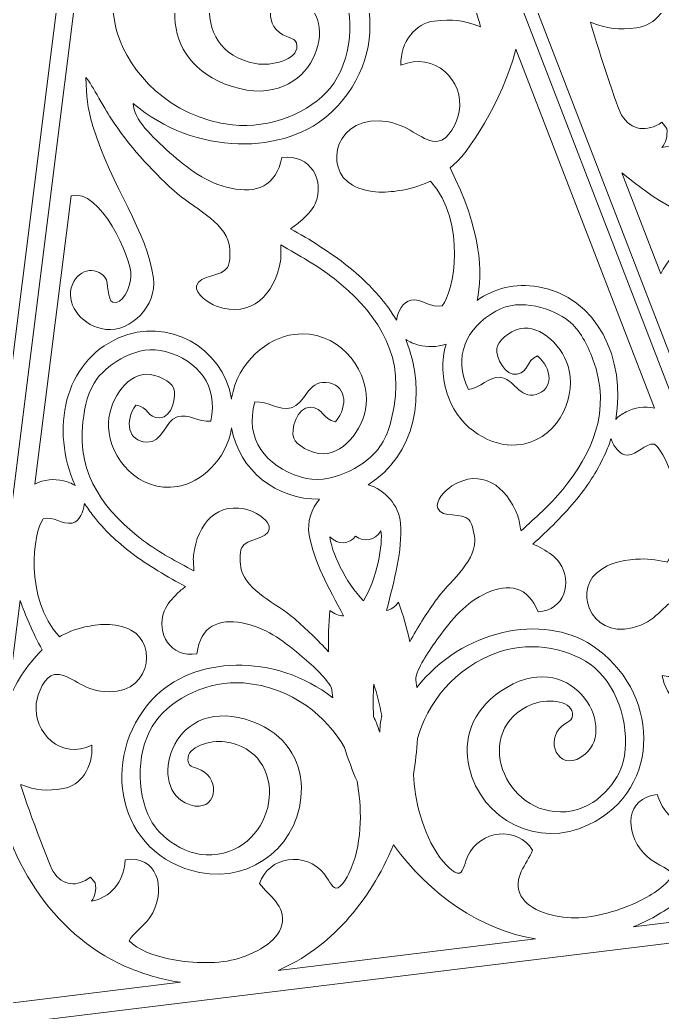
# Model space of a CAD drawing. Header units: millimetres. Extents: x -450 to 450, y -635 to 635.
# Drawn here: x 118.2 to 212, y -331.8 to -186.8 of the extents above; entities that cross this region are included whole.
import ezdxf

# ---------------------------------------------------------------- set-up
doc = ezdxf.new("R2010")
doc.units = ezdxf.units.MM
doc.header["$MEASUREMENT"] = 0
doc.layers.add('Camada 1', color=7, linetype='Continuous')

msp = doc.modelspace()

# ---------------------------------------------------------------- linework, layer by layer
at = {"layer": 'Camada 1', "color": 250, "lineweight": 20}
for points, knots in [([(106.8318, -317.8333), (106.8318, -317.8333), (141.7092, -40.1801), (141.7092, -40.1801), (141.7092, -40.1801), (141.7092, -40.1801), (6.066, -56.7701), (6.066, -56.7701), (6.066, -56.7701), (6.066, -56.7701), (106.8318, -317.8333), (106.8318, -317.8333)], [0, 0, 0, 0, 0.25, 0.25, 0.25, 0.25, 0.5, 0.5, 0.5, 0.5, 1, 1, 1, 1]), ([(244.8996, -317.8333), (244.8996, -317.8333), (279.777, -40.1801), (279.777, -40.1801), (279.777, -40.1801), (279.777, -40.1801), (144.1338, -56.7701), (144.1338, -56.7701), (144.1338, -56.7701), (144.1338, -56.7701), (244.8996, -317.8333), (244.8996, -317.8333)], [0, 0, 0, 0, 0.25, 0.25, 0.25, 0.25, 0.5, 0.5, 0.5, 0.5, 1, 1, 1, 1]), ([(142.1486, -57.0129), (142.1486, -57.0129), (107.2712, -334.6661), (107.2712, -334.6661), (107.2712, -334.6661), (107.2712, -334.6661), (242.9144, -318.0761), (242.9144, -318.0761), (242.9144, -318.0761), (242.9144, -318.0761), (142.1486, -57.0129), (142.1486, -57.0129)], [0, 0, 0, 0, 0.25, 0.25, 0.25, 0.25, 0.5, 0.5, 0.5, 0.5, 1, 1, 1, 1]), ([(217.6787, -211.7324), (218.2922, -210.5383), (220.4936, -209.5424), (221.6515, -207.5935), (221.6515, -207.5935), (223.9274, -203.7606), (222.8061, -198.7604), (217.665, -199.2438), (217.665, -199.2438), (217.2817, -202.8812), (214.8567, -205.0189), (211.9972, -205.4267), (211.9972, -205.4267), (212.5663, -204.7092), (212.8646, -203.7704), (212.7217, -202.6389), (212.7217, -202.6389), (212.7217, -202.6389), (211.9966, -201.7159), (211.9966, -201.7159), (211.9966, -201.7159), (209.8098, -203.2341), (207.5171, -202.9369), (206.0968, -200.6617), (206.0968, -200.6617), (205.2723, -199.1546), (201.5237, -187.3582), (201.5795, -187.0818), (201.5795, -187.0818), (204.0388, -188.0556), (205.6442, -188.2594), (208.3133, -187.9231), (208.3133, -187.9231), (211.0575, -187.5772), (213.2601, -184.9629), (213.1915, -181.4493), (213.1915, -181.4493), (208.2518, -183.5381), (203.9045, -179.2276), (204.6603, -174.6915), (204.6603, -174.6915), (204.9308, -173.0699), (206.2596, -170.5024), (207.768, -170.3405), (207.768, -170.3405), (209.943, -170.1071), (211.7003, -172.579), (214.9706, -173.1656), (214.9706, -173.1656), (222.8836, -174.5857), (224.5556, -166.2779), (220.2875, -163.9381), (220.2875, -163.9381), (217.774, -162.559), (214.965, -162.8728), (212.9716, -163.1942), (212.9716, -163.1942), (211.6285, -163.4112), (209.6622, -164.1026), (208.8489, -164.5383), (208.8489, -164.5383), (203.5126, -158.4153), (205.4207, -148.2568), (207.1593, -146.3152), (207.1593, -146.3152), (208.7101, -145.8609), (210.1727, -147.3873), (211.6995, -147.1292), (211.6995, -147.1292), (212.9368, -146.9199), (213.661, -145.3548), (213.7953, -144.3348), (213.7953, -144.3348), (213.7953, -144.3348), (213.833, -144.1726), (213.833, -144.1726), (213.833, -144.1726), (214.2328, -144.8578), (214.6741, -145.5266), (215.1567, -146.1731), (215.1567, -146.1731), (216.748, -148.3059), (218.6595, -150.2717), (221.037, -152.1536), (221.037, -152.1536), (223.3281, -153.9669), (226.6164, -156.0826), (229.3192, -157.5605), (229.3192, -157.5605), (228.8537, -157.8859), (228.3384, -158.2272), (227.939, -158.5962), (227.939, -158.5962), (227.1122, -159.3606), (226.2186, -160.1321), (225.736, -161.2141), (225.736, -161.2141), (224.2234, -164.6002), (226.4039, -168.4946), (230.5901, -167.9711), (230.5901, -167.9711), (231.4117, -163.7289), (234.3495, -162.6979), (238.0238, -163.4789), (238.0238, -163.4789), (241.5962, -164.2387), (244.3655, -166.3764), (246.9533, -168.6798), (246.9533, -168.6798), (249.5517, -170.9924), (252.2888, -173.5645), (252.311, -175.8613), (252.311, -175.8613), (243.4093, -168.268), (230.0199, -168.1267), (223.1883, -174.7282), (223.1883, -174.7282), (214.1677, -183.4434), (216.3266, -198.5288), (229.3947, -201.6553), (229.3947, -201.6553), (237.8999, -203.6901), (245.9762, -197.6203), (246.2427, -189.1943), (246.2427, -189.1943), (246.3783, -184.9043), (244.0915, -180.807), (239.0053, -178.7615), (239.0053, -178.7615), (226.5374, -173.7495), (221.661, -187.7721), (227.6287, -190.8604), (227.6287, -190.8604), (232.071, -193.1596), (233.5914, -188.214), (230.9534, -186.2612), (230.9534, -186.2612), (229.5045, -185.1889), (228.4809, -185.6633), (228.3976, -184.2801), (228.3976, -184.2801), (228.2734, -182.1984), (232.1589, -181.2964), (234.4223, -181.6982), (234.4223, -181.6982), (244.8139, -183.5399), (242.3825, -197.8159), (232.4441, -198.962), (232.4441, -198.962), (227.357, -199.5494), (223.1785, -195.7565), (221.9655, -193.2306), (221.9655, -193.2306), (219.8159, -188.7531), (220.2621, -182.1362), (223.5425, -178.1241), (223.5425, -178.1241), (226.4048, -174.624), (232.3187, -172.1251), (237.7901, -172.7472), (237.7901, -172.7472), (247.1351, -173.8112), (252.8653, -180.561), (254.5999, -186.0507), (254.5999, -186.0507), (255.6728, -189.4456), (256.1401, -196.5283), (253.5986, -201.8993), (253.5986, -201.8993), (253.2485, -202.6387), (251.9079, -204.9878), (250.9977, -204.8705), (250.9977, -204.8705), (250.381, -204.7917), (249.7303, -203.2638), (249.2715, -202.6415), (249.2715, -202.6415), (246.521, -198.913), (240.415, -199.596), (238.8883, -203.7024), (238.8883, -203.7024), (240.2192, -205.6979), (242.9885, -207.2137), (242.1214, -210.2121), (242.1214, -210.2121), (241.3827, -212.7664), (237.4541, -214.6026), (234.3981, -215.2355), (234.3981, -215.2355), (231.1705, -215.9045), (226.891, -215.5155), (223.8014, -214.7395), (223.8014, -214.7395), (221.5917, -214.1849), (218.887, -213.2067), (217.6787, -211.7324)], [0, 0, 0, 0, 0.02, 0.02, 0.02, 0.02, 0.04, 0.04, 0.04, 0.04, 0.06, 0.06, 0.06, 0.06, 0.08, 0.08, 0.08, 0.08, 0.1, 0.1, 0.1, 0.1, 0.12, 0.12, 0.12, 0.12, 0.14, 0.14, 0.14, 0.14, 0.16, 0.16, 0.16, 0.16, 0.18, 0.18, 0.18, 0.18, 0.2, 0.2, 0.2, 0.2, 0.22, 0.22, 0.22, 0.22, 0.24, 0.24, 0.24, 0.24, 0.26, 0.26, 0.26, 0.26, 0.28, 0.28, 0.28, 0.28, 0.3, 0.3, 0.3, 0.3, 0.32, 0.32, 0.32, 0.32, 0.34, 0.34, 0.34, 0.34, 0.36, 0.36, 0.36, 0.36, 0.38, 0.38, 0.38, 0.38, 0.4, 0.4, 0.4, 0.4, 0.42, 0.42, 0.42, 0.42, 0.44, 0.44, 0.44, 0.44, 0.46, 0.46, 0.46, 0.46, 0.48, 0.48, 0.48, 0.48, 0.5, 0.5, 0.5, 0.5, 0.52, 0.52, 0.52, 0.52, 0.54, 0.54, 0.54, 0.54, 0.56, 0.56, 0.56, 0.56, 0.58, 0.58, 0.58, 0.58, 0.6, 0.6, 0.6, 0.6, 0.62, 0.62, 0.62, 0.62, 0.64, 0.64, 0.64, 0.64, 0.66, 0.66, 0.66, 0.66, 0.68, 0.68, 0.68, 0.68, 0.7, 0.7, 0.7, 0.7, 0.72, 0.72, 0.72, 0.72, 0.74, 0.74, 0.74, 0.74, 0.76, 0.76, 0.76, 0.76, 0.78, 0.78, 0.78, 0.78, 0.8, 0.8, 0.8, 0.8, 0.82, 0.82, 0.82, 0.82, 0.84, 0.84, 0.84, 0.84, 0.86, 0.86, 0.86, 0.86, 0.88, 0.88, 0.88, 0.88, 0.9, 0.9, 0.9, 0.9, 0.92, 0.92, 0.92, 0.92, 0.94, 0.94, 0.94, 0.94, 0.96, 0.96, 0.96, 0.96, 1, 1, 1, 1]), ([(169.3695, -163.1138), (168.756, -164.3079), (166.5546, -165.3038), (165.3967, -167.2527), (165.3967, -167.2527), (163.1208, -171.0856), (164.2421, -176.0858), (169.3832, -175.6024), (169.3832, -175.6024), (169.7665, -171.965), (172.1915, -169.8273), (175.051, -169.4195), (175.051, -169.4195), (174.4819, -170.137), (174.1836, -171.0758), (174.3265, -172.2073), (174.3265, -172.2073), (174.3265, -172.2073), (175.0516, -173.1303), (175.0516, -173.1303), (175.0516, -173.1303), (177.2384, -171.6121), (179.5311, -171.9093), (180.9514, -174.1845), (180.9514, -174.1845), (181.7759, -175.6916), (185.5245, -187.488), (185.4687, -187.7644), (185.4687, -187.7644), (183.0094, -186.7906), (181.404, -186.5868), (178.7349, -186.9231), (178.7349, -186.9231), (175.9907, -187.269), (173.7881, -189.8833), (173.8567, -193.3969), (173.8567, -193.3969), (178.7964, -191.3081), (183.1437, -195.6186), (182.3879, -200.1547), (182.3879, -200.1547), (182.1174, -201.7763), (180.7886, -204.3438), (179.2802, -204.5057), (179.2802, -204.5057), (177.1052, -204.7391), (175.3479, -202.2672), (172.0776, -201.6806), (172.0776, -201.6806), (164.1646, -200.2605), (162.4926, -208.5683), (166.7607, -210.9081), (166.7607, -210.9081), (169.2742, -212.2872), (172.0832, -211.9734), (174.0766, -211.652), (174.0766, -211.652), (175.4197, -211.435), (177.386, -210.7436), (178.1993, -210.3079), (178.1993, -210.3079), (183.5356, -216.4309), (181.6275, -226.5894), (179.8889, -228.531), (179.8889, -228.531), (178.3381, -228.9853), (176.8755, -227.4589), (175.3487, -227.717), (175.3487, -227.717), (174.1114, -227.9263), (173.3872, -229.4914), (173.2529, -230.5114), (173.2529, -230.5114), (173.2529, -230.5114), (173.2152, -230.6736), (173.2152, -230.6736), (173.2152, -230.6736), (172.8154, -229.9884), (172.3741, -229.3196), (171.8915, -228.6731), (171.8915, -228.6731), (170.3002, -226.5403), (168.3887, -224.5745), (166.0112, -222.6926), (166.0112, -222.6926), (163.7201, -220.8793), (160.4318, -218.7636), (157.729, -217.2857), (157.729, -217.2857), (158.1945, -216.9603), (158.7098, -216.619), (159.1092, -216.25), (159.1092, -216.25), (159.936, -215.4856), (160.8296, -214.7141), (161.3122, -213.6321), (161.3122, -213.6321), (162.8248, -210.246), (160.6443, -206.3516), (156.4581, -206.8751), (156.4581, -206.8751), (155.6365, -211.1173), (152.6987, -212.1483), (149.0244, -211.3673), (149.0244, -211.3673), (145.452, -210.6075), (142.6827, -208.4698), (140.0949, -206.1664), (140.0949, -206.1664), (137.4965, -203.8538), (134.7594, -201.2817), (134.7372, -198.9849), (134.7372, -198.9849), (143.6389, -206.5782), (157.0283, -206.7195), (163.8599, -200.118), (163.8599, -200.118), (172.8805, -191.4028), (170.7216, -176.3174), (157.6535, -173.1909), (157.6535, -173.1909), (149.1483, -171.1561), (141.072, -177.2259), (140.8055, -185.6519), (140.8055, -185.6519), (140.6699, -189.9419), (142.9567, -194.0392), (148.0429, -196.0847), (148.0429, -196.0847), (160.5108, -201.0967), (165.3872, -187.0741), (159.4195, -183.9858), (159.4195, -183.9858), (154.9772, -181.6866), (153.4568, -186.6322), (156.0948, -188.585), (156.0948, -188.585), (157.5437, -189.6573), (158.5673, -189.1829), (158.6506, -190.5661), (158.6506, -190.5661), (158.7748, -192.6478), (154.8893, -193.5498), (152.6259, -193.148), (152.6259, -193.148), (142.2343, -191.3063), (144.6657, -177.0303), (154.6041, -175.8842), (154.6041, -175.8842), (159.6912, -175.2968), (163.8697, -179.0897), (165.0827, -181.6156), (165.0827, -181.6156), (167.2323, -186.0931), (166.7861, -192.71), (163.5057, -196.7221), (163.5057, -196.7221), (160.6434, -200.2222), (154.7295, -202.7211), (149.2581, -202.099), (149.2581, -202.099), (139.9131, -201.035), (134.1829, -194.2852), (132.4483, -188.7955), (132.4483, -188.7955), (131.3754, -185.4006), (130.9081, -178.3179), (133.4496, -172.9469), (133.4496, -172.9469), (133.7997, -172.2075), (135.1403, -169.8584), (136.0505, -169.9757), (136.0505, -169.9757), (136.6672, -170.0545), (137.3179, -171.5824), (137.7767, -172.2047), (137.7767, -172.2047), (140.5272, -175.9332), (146.6332, -175.2502), (148.1599, -171.1438), (148.1599, -171.1438), (146.829, -169.1483), (144.0597, -167.6325), (144.9268, -164.6341), (144.9268, -164.6341), (145.6655, -162.0798), (149.5941, -160.2436), (152.6501, -159.6107), (152.6501, -159.6107), (155.8777, -158.9417), (160.1572, -159.3307), (163.2468, -160.1067), (163.2468, -160.1067), (165.4565, -160.6613), (168.1612, -161.6395), (169.3695, -163.1138)], [0, 0, 0, 0, 0.02, 0.02, 0.02, 0.02, 0.04, 0.04, 0.04, 0.04, 0.06, 0.06, 0.06, 0.06, 0.08, 0.08, 0.08, 0.08, 0.1, 0.1, 0.1, 0.1, 0.12, 0.12, 0.12, 0.12, 0.14, 0.14, 0.14, 0.14, 0.16, 0.16, 0.16, 0.16, 0.18, 0.18, 0.18, 0.18, 0.2, 0.2, 0.2, 0.2, 0.22, 0.22, 0.22, 0.22, 0.24, 0.24, 0.24, 0.24, 0.26, 0.26, 0.26, 0.26, 0.28, 0.28, 0.28, 0.28, 0.3, 0.3, 0.3, 0.3, 0.32, 0.32, 0.32, 0.32, 0.34, 0.34, 0.34, 0.34, 0.36, 0.36, 0.36, 0.36, 0.38, 0.38, 0.38, 0.38, 0.4, 0.4, 0.4, 0.4, 0.42, 0.42, 0.42, 0.42, 0.44, 0.44, 0.44, 0.44, 0.46, 0.46, 0.46, 0.46, 0.48, 0.48, 0.48, 0.48, 0.5, 0.5, 0.5, 0.5, 0.52, 0.52, 0.52, 0.52, 0.54, 0.54, 0.54, 0.54, 0.56, 0.56, 0.56, 0.56, 0.58, 0.58, 0.58, 0.58, 0.6, 0.6, 0.6, 0.6, 0.62, 0.62, 0.62, 0.62, 0.64, 0.64, 0.64, 0.64, 0.66, 0.66, 0.66, 0.66, 0.68, 0.68, 0.68, 0.68, 0.7, 0.7, 0.7, 0.7, 0.72, 0.72, 0.72, 0.72, 0.74, 0.74, 0.74, 0.74, 0.76, 0.76, 0.76, 0.76, 0.78, 0.78, 0.78, 0.78, 0.8, 0.8, 0.8, 0.8, 0.82, 0.82, 0.82, 0.82, 0.84, 0.84, 0.84, 0.84, 0.86, 0.86, 0.86, 0.86, 0.88, 0.88, 0.88, 0.88, 0.9, 0.9, 0.9, 0.9, 0.92, 0.92, 0.92, 0.92, 0.94, 0.94, 0.94, 0.94, 0.96, 0.96, 0.96, 0.96, 1, 1, 1, 1]), ([(181.0395, -208.3973), (183.6912, -206.4304), (188.6566, -198.6459), (190.6731, -191.0609), (190.6731, -191.0609), (190.6731, -191.0609), (210.9261, -243.5324), (210.9261, -243.5324), (210.9261, -243.5324), (209.5009, -243.1796), (207.9798, -243.4435), (206.7634, -244.0588), (206.7634, -244.0588), (206.181, -244.3536), (205.6678, -244.7292), (205.2692, -245.1563), (205.2692, -245.1563), (206.7988, -236.3597), (202.5569, -227.2509), (193.9022, -225.7579), (193.9022, -225.7579), (190.5876, -225.186), (187.4466, -226.0173), (184.9915, -227.765), (184.9915, -227.765), (185.8673, -223.7955), (185.6376, -217.4624), (181.0395, -208.3973)], [0, 0, 0, 0, 0.125, 0.125, 0.125, 0.125, 0.25, 0.25, 0.25, 0.25, 0.375, 0.375, 0.375, 0.375, 0.5, 0.5, 0.5, 0.5, 0.625, 0.625, 0.625, 0.625, 0.75, 0.75, 0.75, 0.75, 1, 1, 1, 1]), ([(164.0978, -224.5781), (169.72, -229.0164), (174.3207, -234.9219), (172.8662, -243.2437), (172.8662, -243.2437), (172.4495, -245.6304), (171.8182, -248.0595), (170.2593, -249.8238), (170.2593, -249.8238), (168.3138, -252.0257), (163.5578, -254.9378), (159.1871, -253.5728), (159.1871, -253.5728), (154.0855, -251.981), (150.9831, -248.0425), (152.5014, -242.6056), (152.5014, -242.6056), (154.4376, -242.451), (156.0317, -243.925), (157.7985, -243.4549), (157.7985, -243.4549), (159.8626, -242.906), (160.2096, -239.5293), (162.8877, -239.7409), (162.8877, -239.7409), (165.8207, -239.972), (166.2678, -243.0471), (164.3194, -245.5071), (164.3194, -245.5071), (162.264, -245.1263), (162.6512, -243.4625), (160.5745, -243.3847), (160.5745, -243.3847), (158.6733, -243.313), (157.7078, -246.6934), (158.187, -247.9128), (158.187, -247.9128), (158.5481, -248.8316), (160.5974, -250.1975), (162.5087, -250.1768), (162.5087, -250.1768), (165.7536, -250.1415), (168.7966, -246.0986), (168.8315, -242.2529), (168.8315, -242.2529), (168.8727, -237.5843), (164.551, -231.9171), (158.2505, -232.7359), (158.2505, -232.7359), (154.4357, -233.2307), (149.9716, -236.6869), (149.114, -242.0751), (149.114, -242.0751), (149.114, -242.0751), (149.0965, -242.1955), (149.0965, -242.1955), (149.0965, -242.1955), (147.8241, -234.5495), (139.749, -230.1087), (132.5893, -233.2569), (132.5893, -233.2569), (124.5496, -236.7917), (122.628, -246.6543), (126.2325, -254.8229), (126.2325, -254.8229), (125.7427, -254.5045), (125.1542, -254.2637), (124.5179, -254.118), (124.5179, -254.118), (123.189, -253.8139), (121.6491, -253.9244), (120.3509, -254.6103), (120.3509, -254.6103), (120.3509, -254.6103), (125.6448, -212.4665), (125.6448, -212.4665), (125.6448, -212.4665), (129.9115, -211.2832), (134.4764, -221.5496), (134.4032, -224.1733), (134.4032, -224.1733), (134.3547, -225.9427), (133.0759, -228.5466), (131.7292, -228.0292), (131.7292, -228.0292), (130.931, -227.7227), (131.1276, -225.0673), (130.6541, -224.4556), (130.6541, -224.4556), (129.2342, -222.6246), (126.4185, -223.1892), (125.6769, -225.9413), (125.6769, -225.9413), (124.9482, -228.646), (127.4515, -231.6017), (130.7129, -231.9915), (130.7129, -231.9915), (134.4555, -232.4381), (138.1954, -228.481), (137.6836, -224.5267), (137.6836, -224.5267), (136.7849, -217.6044), (131.6471, -211.4032), (128.8413, -202.3169), (128.8413, -202.3169), (127.9311, -199.3693), (127.9711, -198.0537), (127.8178, -195.1699), (127.8178, -195.1699), (128.2154, -195.4741), (130.5333, -199.6846), (131.4797, -201.1475), (131.4797, -201.1475), (134.0157, -205.068), (137.2902, -208.6414), (140.6617, -211.7206), (140.6617, -211.7206), (143.368, -214.1928), (148.0052, -216.1616), (148.7578, -219.5749), (148.7578, -219.5749), (148.9353, -220.3798), (148.9594, -222.1589), (148.4994, -222.971), (148.4994, -222.971), (147.7164, -224.3529), (144.361, -223.9677), (143.9886, -225.6241), (143.9886, -225.6241), (143.7218, -226.8125), (145.7644, -228.189), (146.9032, -228.5964), (146.9032, -228.5964), (152.0464, -230.4328), (155.4021, -226.8761), (156.2512, -222.0161), (156.2512, -222.0161), (156.3701, -221.3352), (156.2555, -220.4612), (156.2997, -219.6303), (156.2997, -219.6303), (158.9949, -221.2095), (161.5915, -222.6), (164.0978, -224.5781)], [0, 0, 0, 0, 0.02702703, 0.02702703, 0.02702703, 0.02702703, 0.05405405, 0.05405405, 0.05405405, 0.05405405, 0.08108108, 0.08108108, 0.08108108, 0.08108108, 0.10810811, 0.10810811, 0.10810811, 0.10810811, 0.13513514, 0.13513514, 0.13513514, 0.13513514, 0.16216216, 0.16216216, 0.16216216, 0.16216216, 0.18918919, 0.18918919, 0.18918919, 0.18918919, 0.21621622, 0.21621622, 0.21621622, 0.21621622, 0.24324324, 0.24324324, 0.24324324, 0.24324324, 0.27027027, 0.27027027, 0.27027027, 0.27027027, 0.2972973, 0.2972973, 0.2972973, 0.2972973, 0.32432432, 0.32432432, 0.32432432, 0.32432432, 0.35135135, 0.35135135, 0.35135135, 0.35135135, 0.37837838, 0.37837838, 0.37837838, 0.37837838, 0.40540541, 0.40540541, 0.40540541, 0.40540541, 0.43243243, 0.43243243, 0.43243243, 0.43243243, 0.45945946, 0.45945946, 0.45945946, 0.45945946, 0.48648649, 0.48648649, 0.48648649, 0.48648649, 0.51351351, 0.51351351, 0.51351351, 0.51351351, 0.54054054, 0.54054054, 0.54054054, 0.54054054, 0.56756757, 0.56756757, 0.56756757, 0.56756757, 0.59459459, 0.59459459, 0.59459459, 0.59459459, 0.62162162, 0.62162162, 0.62162162, 0.62162162, 0.64864865, 0.64864865, 0.64864865, 0.64864865, 0.67567568, 0.67567568, 0.67567568, 0.67567568, 0.7027027, 0.7027027, 0.7027027, 0.7027027, 0.72972973, 0.72972973, 0.72972973, 0.72972973, 0.75675676, 0.75675676, 0.75675676, 0.75675676, 0.78378378, 0.78378378, 0.78378378, 0.78378378, 0.81081081, 0.81081081, 0.81081081, 0.81081081, 0.83783784, 0.83783784, 0.83783784, 0.83783784, 0.86486486, 0.86486486, 0.86486486, 0.86486486, 0.89189189, 0.89189189, 0.89189189, 0.89189189, 0.91891892, 0.91891892, 0.91891892, 0.91891892, 0.94594595, 0.94594595, 0.94594595, 0.94594595, 1, 1, 1, 1]), ([(206.1493, -209.1081), (211.0723, -213.2073), (215.9602, -215.9281), (220.6938, -217.4747), (220.6938, -217.4747), (217.0379, -218.0191), (213.6675, -220.2658), (211.8501, -223.8777), (211.8501, -223.8777), (211.8501, -223.8777), (206.1493, -209.1081), (206.1493, -209.1081)], [0, 0, 0, 0, 0.25, 0.25, 0.25, 0.25, 0.5, 0.5, 0.5, 0.5, 1, 1, 1, 1]), ([(187.7175, -229.3248), (191.3881, -227.2373), (196.1981, -229.0592), (198.353, -230.7453), (198.353, -230.7453), (200.0799, -232.0963), (201.0972, -234.2395), (201.914, -236.3833), (201.914, -236.3833), (204.7633, -243.8581), (201.7284, -250.215), (197.5043, -255.3973), (197.5043, -255.3973), (195.6211, -257.7071), (193.5479, -259.4867), (191.4211, -261.4604), (191.4211, -261.4604), (191.2274, -260.6953), (191.1681, -259.8602), (190.935, -259.2487), (190.935, -259.2487), (189.2712, -254.8834), (185.5989, -252.1997), (181.3221, -254.8704), (181.3221, -254.8704), (180.3753, -255.4624), (178.7969, -257.1256), (179.2568, -258.1818), (179.2568, -258.1818), (179.8985, -259.6542), (182.8394, -258.6685), (183.7987, -259.8086), (183.7987, -259.8086), (184.3622, -260.4785), (184.6706, -262.1392), (184.6605, -262.9215), (184.6605, -262.9215), (184.618, -266.2396), (180.8201, -268.9388), (178.8489, -271.746), (178.8489, -271.746), (177.5407, -273.6086), (176.2833, -275.5966), (175.1596, -277.6712), (175.1596, -277.6712), (174.7347, -275.7291), (174.1913, -273.7896), (173.527, -271.8657), (173.527, -271.8657), (172.9708, -272.5799), (172.3774, -272.9659), (171.7676, -273.0954), (171.7676, -273.0954), (172.9169, -268.4907), (174.0909, -264.4137), (173.7999, -260.3819), (173.7999, -260.3819), (173.604, -257.6817), (171.4566, -255.3869), (169.0508, -254.7054), (169.0508, -254.7054), (175.9566, -250.48), (177.7448, -241.3452), (174.585, -233.4742), (174.585, -233.4742), (175.1023, -233.8291), (175.7312, -234.1063), (176.4169, -234.2853), (176.4169, -234.2853), (177.6805, -234.6148), (179.1393, -234.6112), (180.4606, -234.1457), (180.4606, -234.1457), (179.7795, -236.5069), (179.81, -239.1756), (180.8068, -241.9103), (180.8068, -241.9103), (182.5762, -246.7657), (187.225, -249.1487), (190.7416, -248.8963), (190.7416, -248.8963), (196.5499, -248.481), (199.3785, -242.3978), (198.4755, -238.0597), (198.4755, -238.0597), (197.7309, -234.4864), (194.2491, -231.2917), (191.3294, -231.8653), (191.3294, -231.8653), (189.6096, -232.2031), (188.0232, -233.8578), (187.8694, -234.7805), (187.8694, -234.7805), (187.6654, -236.0052), (189.1591, -238.9713), (190.8527, -238.5493), (190.8527, -238.5493), (192.7027, -238.0888), (192.0465, -236.6123), (193.8211, -235.8737), (193.8211, -235.8737), (196.0267, -237.7995), (196.1956, -240.7456), (193.6053, -241.5089), (193.6053, -241.5089), (191.2403, -242.2064), (190.3024, -239.128), (188.3475, -239.0028), (188.3475, -239.0028), (186.6742, -238.8954), (185.5164, -240.5654), (183.7495, -240.7834), (183.7495, -240.7834), (181.378, -236.006), (183.4326, -231.7601), (187.7175, -229.3248)], [0, 0, 0, 0, 0.03333333, 0.03333333, 0.03333333, 0.03333333, 0.06666667, 0.06666667, 0.06666667, 0.06666667, 0.1, 0.1, 0.1, 0.1, 0.13333333, 0.13333333, 0.13333333, 0.13333333, 0.16666667, 0.16666667, 0.16666667, 0.16666667, 0.2, 0.2, 0.2, 0.2, 0.23333333, 0.23333333, 0.23333333, 0.23333333, 0.26666667, 0.26666667, 0.26666667, 0.26666667, 0.3, 0.3, 0.3, 0.3, 0.33333333, 0.33333333, 0.33333333, 0.33333333, 0.36666667, 0.36666667, 0.36666667, 0.36666667, 0.4, 0.4, 0.4, 0.4, 0.43333333, 0.43333333, 0.43333333, 0.43333333, 0.46666667, 0.46666667, 0.46666667, 0.46666667, 0.5, 0.5, 0.5, 0.5, 0.53333333, 0.53333333, 0.53333333, 0.53333333, 0.56666667, 0.56666667, 0.56666667, 0.56666667, 0.6, 0.6, 0.6, 0.6, 0.63333333, 0.63333333, 0.63333333, 0.63333333, 0.66666667, 0.66666667, 0.66666667, 0.66666667, 0.7, 0.7, 0.7, 0.7, 0.73333333, 0.73333333, 0.73333333, 0.73333333, 0.76666667, 0.76666667, 0.76666667, 0.76666667, 0.8, 0.8, 0.8, 0.8, 0.83333333, 0.83333333, 0.83333333, 0.83333333, 0.86666667, 0.86666667, 0.86666667, 0.86666667, 0.9, 0.9, 0.9, 0.9, 0.93333333, 0.93333333, 0.93333333, 0.93333333, 1, 1, 1, 1]), ([(139.4513, -235.228), (144.1968, -236.5588), (147.2142, -240.1844), (146.064, -245.3926), (146.064, -245.3926), (144.2966, -245.6069), (142.7705, -244.2651), (141.1724, -244.7726), (141.1724, -244.7726), (139.3052, -245.3652), (139.1369, -248.5789), (136.6735, -248.472), (136.6735, -248.472), (133.9756, -248.3555), (133.4295, -245.4555), (135.106, -243.0549), (135.106, -243.0549), (137.0063, -243.3441), (136.7252, -244.9352), (138.6317, -244.9362), (138.6317, -244.9362), (140.3771, -244.9376), (141.1119, -241.699), (140.6187, -240.5595), (140.6187, -240.5595), (140.2472, -239.7011), (138.3087, -238.4776), (136.5582, -238.5641), (136.5582, -238.5641), (133.5863, -238.7111), (130.9771, -242.6508), (131.1156, -246.2983), (131.1156, -246.2983), (131.2847, -250.7261), (135.4961, -255.9482), (141.2333, -254.9515), (141.2333, -254.9515), (144.5704, -254.3726), (148.335, -251.181), (149.1109, -246.375), (149.1109, -246.375), (150.1509, -252.6345), (155.7606, -256.9109), (161.9648, -256.8129), (161.9648, -256.8129), (160.7841, -258.2164), (160.119, -260.1351), (160.4436, -262.0154), (160.4436, -262.0154), (161.1329, -265.9985), (163.255, -269.6725), (165.4801, -273.8645), (165.4801, -273.8645), (164.8571, -273.8856), (164.1881, -273.654), (163.4762, -273.0949), (163.4762, -273.0949), (163.295, -275.1235), (163.2381, -277.137), (163.2934, -279.1255), (163.2934, -279.1255), (161.7022, -277.3819), (160.0017, -275.7546), (158.2823, -274.2614), (158.2823, -274.2614), (155.6927, -272.0121), (151.3562, -270.3077), (150.5153, -267.0977), (150.5153, -267.0977), (150.317, -266.3408), (150.216, -264.6548), (150.6015, -263.8688), (150.6015, -263.8688), (151.2577, -262.5311), (154.3495, -262.779), (154.6174, -261.1954), (154.6174, -261.1954), (154.8092, -260.0594), (152.8764, -258.8257), (151.8149, -258.4793), (151.8149, -258.4793), (147.0205, -256.918), (144.1032, -260.4077), (143.5406, -265.0453), (143.5406, -265.0453), (143.4617, -265.695), (143.6054, -266.5197), (143.6018, -267.309), (143.6018, -267.309), (141.062, -265.9061), (138.621, -264.6785), (136.2367, -262.8907), (136.2367, -262.8907), (130.8881, -258.8792), (126.4106, -253.4411), (127.3744, -245.4999), (127.3744, -245.4999), (127.6505, -243.2225), (128.1213, -240.8973), (129.4717, -239.1699), (129.4717, -239.1699), (131.1567, -237.0142), (135.3858, -234.0867), (139.4513, -235.228)], [0, 0, 0, 0, 0.03703704, 0.03703704, 0.03703704, 0.03703704, 0.07407407, 0.07407407, 0.07407407, 0.07407407, 0.11111111, 0.11111111, 0.11111111, 0.11111111, 0.14814815, 0.14814815, 0.14814815, 0.14814815, 0.18518519, 0.18518519, 0.18518519, 0.18518519, 0.22222222, 0.22222222, 0.22222222, 0.22222222, 0.25925926, 0.25925926, 0.25925926, 0.25925926, 0.2962963, 0.2962963, 0.2962963, 0.2962963, 0.33333333, 0.33333333, 0.33333333, 0.33333333, 0.37037037, 0.37037037, 0.37037037, 0.37037037, 0.40740741, 0.40740741, 0.40740741, 0.40740741, 0.44444444, 0.44444444, 0.44444444, 0.44444444, 0.48148148, 0.48148148, 0.48148148, 0.48148148, 0.51851852, 0.51851852, 0.51851852, 0.51851852, 0.55555556, 0.55555556, 0.55555556, 0.55555556, 0.59259259, 0.59259259, 0.59259259, 0.59259259, 0.62962963, 0.62962963, 0.62962963, 0.62962963, 0.66666667, 0.66666667, 0.66666667, 0.66666667, 0.7037037, 0.7037037, 0.7037037, 0.7037037, 0.74074074, 0.74074074, 0.74074074, 0.74074074, 0.77777778, 0.77777778, 0.77777778, 0.77777778, 0.81481481, 0.81481481, 0.81481481, 0.81481481, 0.85185185, 0.85185185, 0.85185185, 0.85185185, 0.88888889, 0.88888889, 0.88888889, 0.88888889, 0.92592593, 0.92592593, 0.92592593, 0.92592593, 1, 1, 1, 1]), ([(203.7416, -250.1288), (204.0549, -249.4367), (204.3271, -248.7318), (204.5589, -248.0192), (204.5589, -248.0192), (204.5589, -248.0192), (204.6229, -248.1631), (204.6229, -248.1631), (204.6229, -248.1631), (204.9325, -249.0875), (205.873, -250.4091), (207.0227, -250.3727), (207.0227, -250.3727), (208.4412, -250.3276), (209.4712, -248.6333), (210.9478, -248.7665), (210.9478, -248.7665), (212.8686, -250.2488), (216.466, -259.3484), (212.811, -266.0455), (212.811, -266.0455), (212.0001, -265.7919), (210.1065, -265.5158), (208.8605, -265.5648), (208.8605, -265.5648), (207.0112, -265.6383), (204.4312, -265.871), (202.4305, -267.6245), (202.4305, -267.6245), (199.0328, -270.6004), (202.0748, -278.0212), (208.9154, -275.2205), (208.9154, -275.2205), (211.7426, -274.0632), (212.8618, -271.4338), (214.8577, -271.2446), (214.8577, -271.2446), (216.2419, -271.1133), (217.9111, -273.255), (218.4546, -274.7139), (218.4546, -274.7139), (219.9746, -278.7952), (216.8713, -283.6201), (212.049, -282.5989), (212.049, -282.5989), (212.6393, -285.8825), (215.1017, -287.9044), (217.6295, -287.7135), (217.6295, -287.7135), (220.088, -287.5277), (221.4916, -287.038), (223.5188, -285.672), (223.5188, -285.672), (223.6201, -285.9187), (222.4428, -297.6003), (221.9822, -299.1572), (221.9822, -299.1572), (221.1291, -301.5406), (219.1259, -302.2457), (216.8811, -301.2412), (216.8811, -301.2412), (216.8811, -301.2412), (216.4013, -302.236), (216.4013, -302.236), (216.4013, -302.236), (216.4829, -303.3159), (216.9248, -304.134), (217.5688, -304.6955), (217.5688, -304.6955), (214.9261, -304.8504), (212.3525, -303.3137), (211.3336, -299.9994), (211.3336, -299.9994), (206.6284, -300.5102), (206.5493, -305.3743), (209.3035, -308.5169), (209.3035, -308.5169), (210.7044, -310.1147), (212.8655, -310.6303), (213.6377, -311.6272), (213.6377, -311.6272), (212.8266, -313.2253), (210.5797, -314.6415), (208.6988, -315.5707), (208.6988, -315.5707), (206.069, -316.8705), (202.2992, -318.0324), (199.2775, -318.0128), (199.2775, -318.0128), (196.4165, -317.9948), (192.549, -317.02), (191.4119, -314.7802), (191.4119, -314.7802), (190.0773, -312.1512), (192.2824, -310.2226), (193.1071, -308.1162), (193.1071, -308.1162), (190.9747, -304.5792), (185.3662, -305.0845), (183.5886, -309.0694), (183.5886, -309.0694), (183.2921, -309.7344), (182.9913, -311.2783), (182.4523, -311.4667), (182.4523, -311.4667), (181.6569, -311.7462), (180.0177, -309.8099), (179.5662, -309.1871), (179.5662, -309.1871), (176.9559, -305.5839), (175.8573, -300.6139), (175.6863, -297.0417), (175.6863, -297.0417), (175.97, -295.3263), (176.1681, -293.5771), (176.2734, -291.8028), (176.2734, -291.8028), (177.6691, -286.8849), (181.5111, -281.381), (188.3511, -279.0958), (188.3511, -279.0958), (193.1478, -277.4942), (198.9207, -278.7149), (202.1396, -281.4382), (202.1396, -281.4382), (205.8288, -284.5599), (207.4566, -290.6359), (206.3574, -295.2056), (206.3574, -295.2056), (205.7369, -297.7836), (202.6891, -302.0953), (198.0131, -302.4993), (198.0131, -302.4993), (188.8781, -303.2898), (184.0474, -290.4551), (193.035, -286.7987), (193.035, -286.7987), (194.9925, -286.0016), (198.6481, -286.1151), (198.9227, -288.076), (198.9227, -288.076), (199.1045, -289.3792), (198.0976, -289.1288), (196.9957, -290.3979), (196.9957, -290.3979), (194.9896, -292.7087), (197.2719, -297.0282), (200.8335, -294.0578), (200.8335, -294.0578), (205.6183, -290.0677), (198.6394, -277.9258), (188.3758, -284.9215), (188.3758, -284.9215), (184.189, -287.7762), (182.8959, -292.0175), (183.8135, -295.9857), (183.8135, -295.9857), (185.6156, -303.7792), (193.9922, -307.9201), (201.2504, -304.4364), (201.2504, -304.4364), (212.4025, -299.0837), (211.5426, -284.6377), (201.8277, -278.2108), (201.8277, -278.2108), (194.5722, -273.4102), (182.8084, -275.9052), (176.1702, -284.3485), (176.1702, -284.3485), (176.1282, -283.8591), (176.0787, -283.3692), (176.0226, -282.8785), (176.0226, -282.8785), (176.5229, -281.0562), (177.9673, -278.9666), (179.3704, -277.0221), (179.3704, -277.0221), (181.2663, -274.3943), (183.356, -271.8869), (186.4223, -270.5119), (186.4223, -270.5119), (189.576, -269.0981), (192.4047, -269.509), (193.9292, -273.3041), (193.9292, -273.3041), (197.7846, -273.0092), (199.0197, -268.9765), (197.0337, -266.1071), (197.0337, -266.1071), (196.3998, -265.1902), (195.4544, -264.639), (194.5704, -264.082), (194.5704, -264.082), (194.1434, -263.8131), (193.6174, -263.5917), (193.1391, -263.3759), (193.1391, -263.3759), (195.2915, -261.495), (197.8511, -258.911), (199.5717, -256.7948), (199.5717, -256.7948), (201.3572, -254.5987), (202.7085, -252.4115), (203.7416, -250.1288)], [0, 0, 0, 0, 0.01923077, 0.01923077, 0.01923077, 0.01923077, 0.03846154, 0.03846154, 0.03846154, 0.03846154, 0.05769231, 0.05769231, 0.05769231, 0.05769231, 0.07692308, 0.07692308, 0.07692308, 0.07692308, 0.09615385, 0.09615385, 0.09615385, 0.09615385, 0.11538462, 0.11538462, 0.11538462, 0.11538462, 0.13461538, 0.13461538, 0.13461538, 0.13461538, 0.15384615, 0.15384615, 0.15384615, 0.15384615, 0.17307692, 0.17307692, 0.17307692, 0.17307692, 0.19230769, 0.19230769, 0.19230769, 0.19230769, 0.21153846, 0.21153846, 0.21153846, 0.21153846, 0.23076923, 0.23076923, 0.23076923, 0.23076923, 0.25, 0.25, 0.25, 0.25, 0.26923077, 0.26923077, 0.26923077, 0.26923077, 0.28846154, 0.28846154, 0.28846154, 0.28846154, 0.30769231, 0.30769231, 0.30769231, 0.30769231, 0.32692308, 0.32692308, 0.32692308, 0.32692308, 0.34615385, 0.34615385, 0.34615385, 0.34615385, 0.36538462, 0.36538462, 0.36538462, 0.36538462, 0.38461538, 0.38461538, 0.38461538, 0.38461538, 0.40384615, 0.40384615, 0.40384615, 0.40384615, 0.42307692, 0.42307692, 0.42307692, 0.42307692, 0.44230769, 0.44230769, 0.44230769, 0.44230769, 0.46153846, 0.46153846, 0.46153846, 0.46153846, 0.48076923, 0.48076923, 0.48076923, 0.48076923, 0.5, 0.5, 0.5, 0.5, 0.51923077, 0.51923077, 0.51923077, 0.51923077, 0.53846154, 0.53846154, 0.53846154, 0.53846154, 0.55769231, 0.55769231, 0.55769231, 0.55769231, 0.57692308, 0.57692308, 0.57692308, 0.57692308, 0.59615385, 0.59615385, 0.59615385, 0.59615385, 0.61538462, 0.61538462, 0.61538462, 0.61538462, 0.63461538, 0.63461538, 0.63461538, 0.63461538, 0.65384615, 0.65384615, 0.65384615, 0.65384615, 0.67307692, 0.67307692, 0.67307692, 0.67307692, 0.69230769, 0.69230769, 0.69230769, 0.69230769, 0.71153846, 0.71153846, 0.71153846, 0.71153846, 0.73076923, 0.73076923, 0.73076923, 0.73076923, 0.75, 0.75, 0.75, 0.75, 0.76923077, 0.76923077, 0.76923077, 0.76923077, 0.78846154, 0.78846154, 0.78846154, 0.78846154, 0.80769231, 0.80769231, 0.80769231, 0.80769231, 0.82692308, 0.82692308, 0.82692308, 0.82692308, 0.84615385, 0.84615385, 0.84615385, 0.84615385, 0.86538462, 0.86538462, 0.86538462, 0.86538462, 0.88461538, 0.88461538, 0.88461538, 0.88461538, 0.90384615, 0.90384615, 0.90384615, 0.90384615, 0.92307692, 0.92307692, 0.92307692, 0.92307692, 0.94230769, 0.94230769, 0.94230769, 0.94230769, 0.96153846, 0.96153846, 0.96153846, 0.96153846, 1, 1, 1, 1]), ([(128.9134, -259.2807), (130.4663, -261.2472), (132.3049, -263.0442), (134.5671, -264.7453), (134.5671, -264.7453), (136.7469, -266.3844), (139.8538, -268.2754), (142.3961, -269.5821), (142.3961, -269.5821), (141.9839, -269.9068), (141.5268, -270.2485), (141.1772, -270.6123), (141.1772, -270.6123), (140.4535, -271.3659), (139.6688, -272.1288), (139.2745, -273.1714), (139.2745, -273.1714), (138.0387, -276.4349), (140.2092, -280.051), (144.0221, -279.4081), (144.0221, -279.4081), (144.587, -275.3574), (147.2333, -274.2769), (150.6348, -274.889), (150.6348, -274.889), (153.942, -275.4844), (156.5745, -277.4143), (159.0478, -279.5077), (159.0478, -279.5077), (160.8764, -281.0551), (162.7798, -282.7333), (163.7055, -284.3796), (163.7055, -284.3796), (163.7692, -284.8699), (163.8385, -285.3584), (163.9158, -285.844), (163.9158, -285.844), (155.4386, -279.2523), (143.4228, -279.667), (137.539, -286.0738), (137.539, -286.0738), (129.6593, -294.6525), (132.3064, -308.88), (144.4198, -311.3871), (144.4198, -311.3871), (152.3036, -313.0189), (159.4353, -306.9812), (159.306, -298.9831), (159.306, -298.9831), (159.2402, -294.9108), (156.9631, -291.1061), (152.2117, -289.3446), (152.2117, -289.3446), (140.5646, -285.0287), (136.7177, -298.4946), (142.3231, -301.2139), (142.3231, -301.2139), (146.4956, -303.2385), (147.6696, -298.4963), (145.1657, -296.737), (145.1657, -296.737), (143.7904, -295.7709), (142.8735, -296.2566), (142.7359, -294.948), (142.7359, -294.948), (142.5298, -292.9787), (146.0502, -291.9875), (148.1422, -292.2894), (148.1422, -292.2894), (157.7461, -293.6719), (156.151, -307.2926), (147.0948, -308.7269), (147.0948, -308.7269), (142.4593, -309.4618), (138.4622, -306.0117), (137.2386, -303.6593), (137.2386, -303.6593), (135.0704, -299.4892), (135.186, -293.1999), (138.0141, -289.2812), (138.0141, -289.2812), (140.4818, -285.8623), (145.7903, -283.2863), (150.8315, -283.6846), (150.8315, -283.6846), (158.0169, -284.2536), (163.0704, -288.6649), (165.6117, -293.099), (165.6117, -293.099), (166.1426, -294.8007), (166.7584, -296.4555), (167.4495, -298.0562), (167.4495, -298.0562), (168.1434, -301.564), (168.2737, -306.6484), (166.6098, -310.7718), (166.6098, -310.7718), (166.3217, -311.485), (165.1974, -313.7593), (164.3581, -313.6798), (164.3581, -313.6798), (163.7896, -313.6268), (163.1256, -312.2009), (162.6776, -311.6269), (162.6776, -311.6269), (159.9919, -308.1879), (154.427, -309.0492), (153.21, -312.9959), (153.21, -312.9959), (154.518, -314.8415), (157.1229, -316.1817), (156.4612, -319.0549), (156.4612, -319.0549), (155.8975, -321.5027), (152.3789, -323.3809), (149.6066, -324.0879), (149.6066, -324.0879), (146.6787, -324.8352), (142.7399, -324.616), (139.8744, -323.9884), (139.8744, -323.9884), (137.825, -323.5399), (135.303, -322.707), (134.1306, -321.3514), (134.1306, -321.3514), (134.6398, -320.1978), (136.6129, -319.1765), (137.5875, -317.2882), (137.5875, -317.2882), (139.5031, -313.5745), (138.2541, -308.8728), (133.5645, -309.511), (133.5645, -309.511), (133.3744, -312.9732), (131.247, -315.0849), (128.6448, -315.5715), (128.6448, -315.5715), (129.1346, -314.8713), (129.3662, -313.9708), (129.1852, -312.9031), (129.1852, -312.9031), (129.1852, -312.9031), (128.4798, -312.0532), (128.4798, -312.0532), (128.4798, -312.0532), (126.5432, -313.5691), (124.4291, -313.3676), (123.0268, -311.2601), (123.0268, -311.2601), (122.2045, -309.86), (118.2465, -298.8066), (118.2854, -298.5427), (118.2854, -298.5427), (120.5821, -299.3799), (122.0623, -299.5169), (124.4931, -299.1046), (124.4931, -299.1046), (126.9924, -298.6807), (128.895, -296.125), (128.6765, -292.7959), (128.6765, -292.7959), (124.2425, -294.9492), (120.0678, -291.0144), (120.5593, -286.6871), (120.5593, -286.6871), (120.7352, -285.1403), (121.8391, -282.6594), (123.2141, -282.4531), (123.2141, -282.4531), (125.1968, -282.1557), (126.9167, -284.4379), (129.9395, -284.8797), (129.9395, -284.8797), (137.2534, -285.9493), (138.4173, -278.014), (134.4026, -275.9447), (134.4026, -275.9447), (132.0382, -274.7251), (129.4782, -275.121), (127.6657, -275.4954), (127.6657, -275.4954), (126.4445, -275.7482), (124.6734, -276.4725), (123.9474, -276.914), (123.9474, -276.914), (118.7861, -271.2953), (120.0844, -261.5969), (121.5914, -259.6953), (121.5914, -259.6953), (122.9924, -259.2102), (124.4003, -260.6063), (125.7879, -260.3082), (125.7879, -260.3082), (126.9124, -260.0665), (127.5067, -258.5572), (127.5844, -257.5854), (127.5844, -257.5854), (127.5844, -257.5854), (127.6119, -257.4303), (127.6119, -257.4303), (127.6119, -257.4303), (128.0086, -258.066), (128.4426, -258.6846), (128.9134, -259.2807)], [0, 0, 0, 0, 0.01923077, 0.01923077, 0.01923077, 0.01923077, 0.03846154, 0.03846154, 0.03846154, 0.03846154, 0.05769231, 0.05769231, 0.05769231, 0.05769231, 0.07692308, 0.07692308, 0.07692308, 0.07692308, 0.09615385, 0.09615385, 0.09615385, 0.09615385, 0.11538462, 0.11538462, 0.11538462, 0.11538462, 0.13461538, 0.13461538, 0.13461538, 0.13461538, 0.15384615, 0.15384615, 0.15384615, 0.15384615, 0.17307692, 0.17307692, 0.17307692, 0.17307692, 0.19230769, 0.19230769, 0.19230769, 0.19230769, 0.21153846, 0.21153846, 0.21153846, 0.21153846, 0.23076923, 0.23076923, 0.23076923, 0.23076923, 0.25, 0.25, 0.25, 0.25, 0.26923077, 0.26923077, 0.26923077, 0.26923077, 0.28846154, 0.28846154, 0.28846154, 0.28846154, 0.30769231, 0.30769231, 0.30769231, 0.30769231, 0.32692308, 0.32692308, 0.32692308, 0.32692308, 0.34615385, 0.34615385, 0.34615385, 0.34615385, 0.36538462, 0.36538462, 0.36538462, 0.36538462, 0.38461538, 0.38461538, 0.38461538, 0.38461538, 0.40384615, 0.40384615, 0.40384615, 0.40384615, 0.42307692, 0.42307692, 0.42307692, 0.42307692, 0.44230769, 0.44230769, 0.44230769, 0.44230769, 0.46153846, 0.46153846, 0.46153846, 0.46153846, 0.48076923, 0.48076923, 0.48076923, 0.48076923, 0.5, 0.5, 0.5, 0.5, 0.51923077, 0.51923077, 0.51923077, 0.51923077, 0.53846154, 0.53846154, 0.53846154, 0.53846154, 0.55769231, 0.55769231, 0.55769231, 0.55769231, 0.57692308, 0.57692308, 0.57692308, 0.57692308, 0.59615385, 0.59615385, 0.59615385, 0.59615385, 0.61538462, 0.61538462, 0.61538462, 0.61538462, 0.63461538, 0.63461538, 0.63461538, 0.63461538, 0.65384615, 0.65384615, 0.65384615, 0.65384615, 0.67307692, 0.67307692, 0.67307692, 0.67307692, 0.69230769, 0.69230769, 0.69230769, 0.69230769, 0.71153846, 0.71153846, 0.71153846, 0.71153846, 0.73076923, 0.73076923, 0.73076923, 0.73076923, 0.75, 0.75, 0.75, 0.75, 0.76923077, 0.76923077, 0.76923077, 0.76923077, 0.78846154, 0.78846154, 0.78846154, 0.78846154, 0.80769231, 0.80769231, 0.80769231, 0.80769231, 0.82692308, 0.82692308, 0.82692308, 0.82692308, 0.84615385, 0.84615385, 0.84615385, 0.84615385, 0.86538462, 0.86538462, 0.86538462, 0.86538462, 0.88461538, 0.88461538, 0.88461538, 0.88461538, 0.90384615, 0.90384615, 0.90384615, 0.90384615, 0.92307692, 0.92307692, 0.92307692, 0.92307692, 0.94230769, 0.94230769, 0.94230769, 0.94230769, 0.96153846, 0.96153846, 0.96153846, 0.96153846, 1, 1, 1, 1]), ([(163.4703, -262.3381), (164.6542, -263.5447), (166.354, -263.4349), (167.2442, -262.1998), (167.2442, -262.1998), (168.4059, -263.184), (170.082, -262.8809), (170.9402, -261.4245), (170.9402, -261.4245), (171.2676, -263.2176), (170.328, -268.5963), (168.4016, -271.6624), (168.4016, -271.6624), (165.7928, -269.1505), (163.5848, -264.1572), (163.4703, -262.3381)], [0, 0, 0, 0, 0.2, 0.2, 0.2, 0.2, 0.4, 0.4, 0.4, 0.4, 0.6, 0.6, 0.6, 0.6, 1, 1, 1, 1]), ([(118.2153, -271.6111), (118.9442, -273.7818), (119.9841, -276.1835), (121.4296, -278.8249), (121.4296, -278.8249), (119.1006, -281.1563), (117.4263, -283.8065), (116.3281, -286.6353), (116.3281, -286.6353), (116.3281, -286.6353), (118.2153, -271.6111), (118.2153, -271.6111)], [0, 0, 0, 0, 0.25, 0.25, 0.25, 0.25, 0.5, 0.5, 0.5, 0.5, 1, 1, 1, 1]), ([(169.8919, -283.8473), (170.3539, -285.2944), (170.7538, -286.823), (171.0664, -288.4484), (171.0664, -288.4484), (170.9981, -288.7843), (170.9353, -289.1207), (170.8791, -289.4575), (170.8791, -289.4575), (170.8045, -289.9049), (170.817, -290.4043), (170.754, -290.8962), (170.754, -290.8962), (170.5742, -290.434), (170.466, -289.9463), (170.2858, -289.5301), (170.2858, -289.5301), (170.1501, -289.2168), (170.0081, -288.9054), (169.8608, -288.5959), (169.8608, -288.5959), (169.7723, -286.9428), (169.7924, -285.3632), (169.8919, -283.8473)], [0, 0, 0, 0, 0.14285714, 0.14285714, 0.14285714, 0.14285714, 0.28571429, 0.28571429, 0.28571429, 0.28571429, 0.42857143, 0.42857143, 0.42857143, 0.42857143, 0.57142857, 0.57142857, 0.57142857, 0.57142857, 0.71428571, 0.71428571, 0.71428571, 0.71428571, 1, 1, 1, 1]), ([(214.3028, -315.7183), (223.6668, -309.0464), (228.4996, -296.1444), (226.858, -284.8088), (226.858, -284.8088), (226.858, -284.8088), (238.7297, -315.5656), (238.7297, -315.5656), (238.7297, -315.5656), (238.7297, -315.5656), (207.8152, -319.3466), (207.8152, -319.3466), (207.8152, -319.3466), (209.9815, -318.4486), (212.1508, -317.2518), (214.3028, -315.7183)], [0, 0, 0, 0, 0.2, 0.2, 0.2, 0.2, 0.4, 0.4, 0.4, 0.4, 0.6, 0.6, 0.6, 0.6, 1, 1, 1, 1]), ([(114.8366, -298.5096), (115.9753, -309.9068), (123.7752, -321.2638), (134.4711, -325.4822), (134.4711, -325.4822), (136.9294, -326.4518), (139.3229, -327.0905), (141.6419, -327.44), (141.6419, -327.44), (141.6419, -327.44), (110.7275, -331.221), (110.7275, -331.221), (110.7275, -331.221), (110.7275, -331.221), (114.8366, -298.5096), (114.8366, -298.5096)], [0, 0, 0, 0, 0.2, 0.2, 0.2, 0.2, 0.4, 0.4, 0.4, 0.4, 0.6, 0.6, 0.6, 0.6, 1, 1, 1, 1]), ([(155.9222, -325.6934), (163.3971, -322.4832), (169.2701, -315.7836), (172.7663, -307.35), (172.7663, -307.35), (178.1923, -314.6918), (185.5064, -319.7797), (193.5349, -321.0932), (193.5349, -321.0932), (193.5349, -321.0932), (155.9222, -325.6934), (155.9222, -325.6934)], [0, 0, 0, 0, 0.25, 0.25, 0.25, 0.25, 0.5, 0.5, 0.5, 0.5, 1, 1, 1, 1])]:
    msp.add_open_spline(points, degree=3, knots=knots, dxfattribs=at)

doc.saveas('drawing.dxf')
